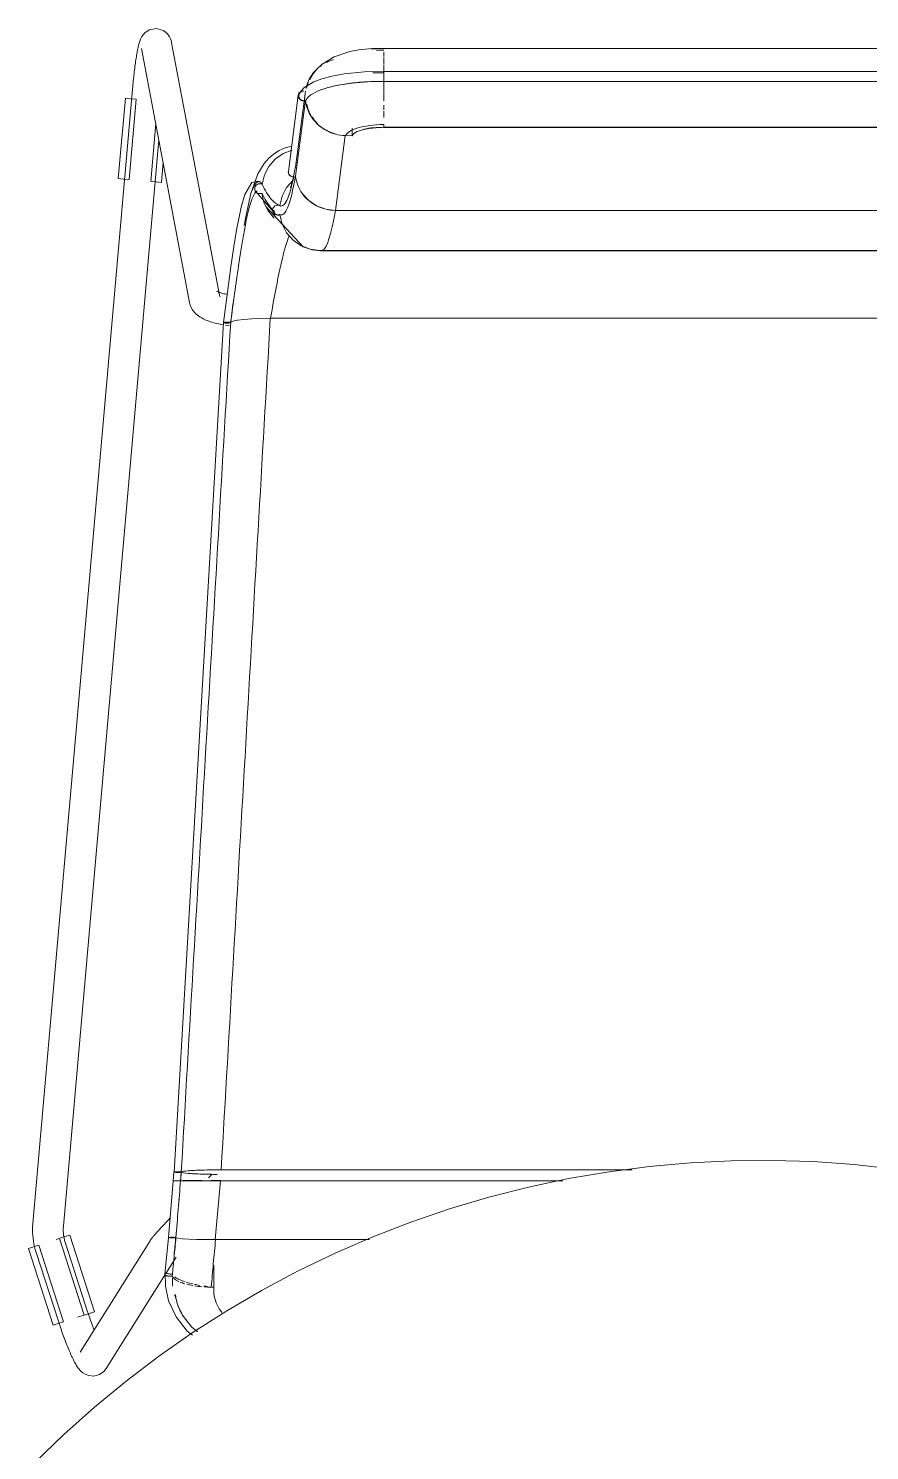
# Model space of a CAD drawing. Header units: millimetres. Extents: x 155927 to 295199, y -4084 to 97293.
# Drawn here: x 222010 to 222339, y 12593 to 13148 of the extents above; entities that cross this region are included whole.
import ezdxf

# ---------------------------------------------------------------- set-up
doc = ezdxf.new("R2010")
doc.units = ezdxf.units.MM
doc.header["$MEASUREMENT"] = 0
doc.layers.add('I-FURN', color=8, linetype='CONTINUOUS', lineweight=9)

msp = doc.modelspace()

# ---------------------------------------------------------------- linework, layer by layer
at = {"layer": 'I-FURN'}
for p, q in [((222057.78, 13147.84), (222056.13, 13146.8)), ((222060.54, 13148.32), (222057.78, 13147.84)), ((222063.29, 13147.49), (222060.54, 13148.32)), ((222063.29, 13147.49), (222064.87, 13146.17)), ((222053.62, 13142.13), (222053.51, 13141.71)), ((222053.73, 13142.53), (222053.62, 13142.13)), ((222053.84, 13142.93), (222053.73, 13142.53)), ((222053.97, 13143.32), (222053.84, 13142.93)), ((222054.11, 13143.73), (222053.97, 13143.32)), ((222054.28, 13144.15), (222054.11, 13143.73)), ((222054.49, 13144.63), (222054.28, 13144.15)), ((222054.8, 13145.19), (222054.49, 13144.63)), ((222055.27, 13145.89), (222054.8, 13145.19)), ((222056.13, 13146.8), (222055.27, 13145.89)), ((222064.87, 13146.17), (222065.62, 13145.09)), ((222065.62, 13145.09), (222065.99, 13144.29)), ((222065.99, 13144.29), (222066.21, 13143.66)), ((222066.21, 13143.66), (222066.34, 13143.15)), ((222066.34, 13143.15), (222066.43, 13142.73)), ((222085.25, 13043.44), (222066.43, 13142.73)), ((222052.56, 13136.66), (222052.47, 13136.06)), ((222052.65, 13137.24), (222052.56, 13136.66)), ((222052.75, 13137.81), (222052.65, 13137.24)), ((222052.84, 13138.36), (222052.75, 13137.81)), ((222052.93, 13138.9), (222052.84, 13138.36)), ((222053.03, 13139.41), (222052.93, 13138.9)), ((222053.12, 13139.91), (222053.03, 13139.41)), ((222053.22, 13140.39), (222053.12, 13139.91)), ((222053.32, 13140.84), (222053.22, 13140.39)), ((222053.41, 13141.29), (222053.32, 13140.84)), ((222053.51, 13141.71), (222053.41, 13141.29)), ((222054.64, 13140.5), (222073.46, 13041.21)), ((222125.25, 13134.4), (222129.96, 13137.27)), ((222129.96, 13137.27), (222136.11, 13139.29)), ((222136.11, 13139.29), (222139.61, 13139.95)), ((222139.61, 13139.95), (222144.82, 13140.46)), ((222144.82, 13140.46), (222149.34, 13140.55)), ((222149.34, 13140.55), (222149.34, 13140.38)), ((222444.19, 13140.55), (222149.34, 13140.55)), ((222149.34, 13140.25), (222149.34, 13140.53)), ((222149.34, 13137.3), (222149.34, 13139.05)), ((222149.34, 13134.45), (222149.34, 13137.03)), ((222051.86, 13131.43), (222051.78, 13130.72)), ((222051.94, 13132.13), (222051.86, 13131.43)), ((222052.03, 13132.81), (222051.94, 13132.13)), ((222052.11, 13133.49), (222052.03, 13132.81)), ((222052.2, 13134.15), (222052.11, 13133.49)), ((222052.29, 13134.8), (222052.2, 13134.15)), ((222052.38, 13135.44), (222052.29, 13134.8)), ((222052.47, 13136.06), (222052.38, 13135.44)), ((222121.6, 13130.5), (222123.27, 13132.57)), ((222123.27, 13132.57), (222125.25, 13134.4)), ((222133.89, 13130.56), (222141.78, 13131.36)), ((222141.78, 13131.36), (222149.34, 13131.51)), ((222149.34, 13134.29), (222149.34, 13131.27)), ((222149.34, 13131.26), (222149.34, 13134.28)), ((222444.19, 13131.51), (222149.34, 13131.51)), ((222149.34, 13127.55), (222149.34, 13131.51)), ((222149.34, 13131.51), (222149.34, 13131.44)), ((222149.34, 13131.44), (222149.34, 13131.24)), ((222149.34, 13131.24), (222149.34, 13130.94)), ((222149.34, 13130.94), (222149.34, 13130.55)), ((222051.24, 13125.56), (222051.18, 13124.81)), ((222051.31, 13126.31), (222051.24, 13125.56)), ((222051.39, 13127.06), (222051.31, 13126.31)), ((222051.46, 13127.8), (222051.39, 13127.06)), ((222051.54, 13128.54), (222051.46, 13127.8)), ((222051.61, 13129.27), (222051.54, 13128.54)), ((222051.69, 13130), (222051.61, 13129.27)), ((222051.78, 13130.72), (222051.69, 13130)), ((222118.13, 13125.12), (222121.96, 13127.42)), ((222120.27, 13128.23), (222121.6, 13130.5)), ((222121.96, 13127.42), (222125.13, 13128.61)), ((222125.13, 13128.61), (222129.17, 13129.69)), ((222128, 13125.35), (222125.18, 13124.47)), ((222131.5, 13126.15), (222128, 13125.35)), ((222129.17, 13129.69), (222133.89, 13130.56)), ((222136.94, 13126.98), (222131.5, 13126.15)), ((222142.93, 13127.46), (222136.94, 13126.98)), ((222149.34, 13127.55), (222142.93, 13127.46)), ((222149.34, 13130.55), (222149.34, 13130.09)), ((222149.34, 13130.09), (222149.34, 13129.6)), ((222149.34, 13129.6), (222149.34, 13129.1)), ((222149.34, 13129.1), (222149.34, 13128.63)), ((222149.34, 13128.63), (222149.34, 13128.21)), ((222149.34, 13128.21), (222149.34, 13127.88)), ((222149.34, 13127.88), (222149.34, 13127.66)), ((222149.34, 13127.66), (222149.34, 13127.55)), ((222149.34, 13127.58), (222149.34, 13123.76)), ((222149.34, 13123.76), (222149.34, 13127.58)), ((222149.34, 13127.55), (222444.19, 13127.55)), ((222051.16, 13124.65), (222012.21, 12681.33)), ((222045.59, 13089.63), (222048.35, 13121.04)), ((222048.35, 13121.04), (222050.39, 13120.86)), ((222049.82, 13089.26), (222052.58, 13120.67)), ((222050.39, 13120.86), (222052.46, 13120.68)), ((222051.18, 13124.81), (222051.16, 13124.65)), ((222112.03, 13092.46), (222115.89, 13122.24)), ((222114.86, 13090.55), (222118.7, 13120.26)), ((222114.88, 13094.1), (222118.73, 13123.8)), ((222116.24, 13122.74), (222118.13, 13125.12)), ((222117.95, 13117.83), (222118.57, 13122.61)), ((222125.18, 13124.47), (222124.67, 13124.28)), ((222149.34, 13120.01), (222149.34, 13123.57)), ((222149.34, 13116.54), (222149.34, 13118.38)), ((222149.34, 13116.06), (222149.34, 13113.87)), ((222060.25, 13111.12), (222058.27, 13088.52)), ((222136.98, 13109.39), (222136.98, 13106.39)), ((222138.97, 13108.04), (222140.96, 13108.71)), ((222140.96, 13108.71), (222143.45, 13109.22)), ((222143.45, 13109.22), (222146.3, 13109.54)), ((222146.3, 13109.54), (222149.34, 13109.65)), ((222149.34, 13113.56), (222149.34, 13113.91)), ((222444.19, 13109.7), (222149.34, 13109.7)), ((222149.34, 13109.65), (222444.19, 13109.65)), ((222024.17, 12680.28), (222061.46, 13104.78)), ((222130.41, 13077.18), (222134.27, 13106.46)), ((222134.27, 13106.46), (222136.98, 13106.39)), ((222136.98, 13106.39), (222137.62, 13107.25)), ((222137.62, 13107.25), (222138.97, 13108.04)), ((222104.29, 13097.57), (222102.56, 13095.6)), ((222106.27, 13099.25), (222104.29, 13097.57)), ((222108.47, 13100.63), (222106.27, 13099.25)), ((222109.97, 13099.4), (222106.89, 13097.22)), ((222110.84, 13101.65), (222108.47, 13100.63)), ((222113.48, 13100.8), (222109.97, 13099.4)), ((222113.34, 13102.31), (222110.84, 13101.65)), ((222062.5, 13088.15), (222063.19, 13096.04)), ((222102.56, 13095.6), (222100.05, 13091.49)), ((222104.41, 13094.4), (222102.66, 13091.08)), ((222106.89, 13097.22), (222104.41, 13094.4)), ((222112.08, 13092.7), (222112.02, 13092.23)), ((222112.02, 13092.23), (222112.08, 13091.76)), ((222112.27, 13093.14), (222112.08, 13092.7)), ((222113.63, 13088.59), (222115, 13094.88)), ((222047.63, 13089.45), (222045.59, 13089.63)), ((222049.7, 13089.27), (222047.63, 13089.45)), ((222060.45, 13088.33), (222058.39, 13088.51)), ((222062.5, 13088.15), (222060.45, 13088.33)), ((222094.98, 13083.5), (222097.75, 13088.13)), ((222100.05, 13091.49), (222097.38, 13083.86)), ((222097.75, 13088.13), (222099.94, 13088.66)), ((222098.96, 13086.23), (222099.16, 13086.68)), ((222099.15, 13086.68), (222098.96, 13086.23)), ((222099.45, 13087.08), (222099.15, 13086.68)), ((222099.16, 13086.68), (222099.46, 13087.08)), ((222099.84, 13087.39), (222099.45, 13087.08)), ((222099.46, 13087.08), (222099.84, 13087.38)), ((222099.84, 13087.38), (222100.3, 13087.58)), ((222100.3, 13087.58), (222099.84, 13087.39)), ((222099.94, 13088.66), (222100.85, 13088.37)), ((222100.79, 13087.66), (222100.3, 13087.58)), ((222100.3, 13087.58), (222100.79, 13087.65)), ((222101.29, 13087.61), (222100.79, 13087.66)), ((222100.79, 13087.65), (222101.29, 13087.61)), ((222101.29, 13087.61), (222101.76, 13087.45)), ((222101.76, 13087.45), (222101.29, 13087.61)), ((222102.66, 13091.08), (222101.76, 13087.45)), ((222113.87, 13089.06), (222111.37, 13086.19)), ((222112.08, 13091.76), (222112.27, 13091.32)), ((222112.27, 13091.32), (222112.57, 13090.93)), ((222112.57, 13090.93), (222112.95, 13090.63)), ((222112.87, 13086.16), (222113.63, 13088.59)), ((222112.95, 13090.63), (222113.4, 13090.44)), ((222113.4, 13090.44), (222113.89, 13090.36)), ((222113.89, 13090.36), (222114.39, 13090.4)), ((222093.58, 13078.5), (222094.98, 13083.5)), ((222097.38, 13083.86), (222095.49, 13075.34)), ((222098.96, 13086.23), (222098.88, 13085.74)), ((222098.88, 13085.74), (222098.94, 13085.26)), ((222098.89, 13085.74), (222098.96, 13086.23)), ((222098.95, 13085.26), (222098.89, 13085.74)), ((222098.94, 13085.26), (222099.13, 13084.8)), ((222099.13, 13084.8), (222098.95, 13085.26)), ((222099.08, 13084.89), (222107.21, 13075.47)), ((222099.24, 13084.62), (222099.11, 13084.83)), ((222099.42, 13084.4), (222099.13, 13084.8)), ((222099.13, 13084.8), (222099.42, 13084.39)), ((222099.8, 13084.08), (222099.42, 13084.4)), ((222099.42, 13084.39), (222099.79, 13084.08)), ((222099.79, 13084.08), (222100.24, 13083.87)), ((222100.25, 13083.87), (222099.8, 13084.08)), ((222100.24, 13083.87), (222100.74, 13083.78)), ((222100.74, 13083.78), (222100.25, 13083.87)), ((222101.24, 13083.81), (222100.74, 13083.78)), ((222100.74, 13083.78), (222101.24, 13083.81)), ((222101.71, 13083.96), (222101.24, 13083.81)), ((222101.24, 13083.81), (222101.71, 13083.96)), ((222102.5, 13080.35), (222101.71, 13083.96)), ((222101.71, 13083.96), (222102.49, 13080.35)), ((222109.61, 13082.79), (222108.72, 13079.08)), ((222111.37, 13086.19), (222109.61, 13082.79)), ((222117.49, 13083.79), (222119.98, 13081.05)), ((222119.98, 13081.05), (222123.09, 13078.97)), ((222091.78, 13069.48), (222093.58, 13078.5)), ((222095.49, 13075.34), (222094.75, 13071.27)), ((222102.49, 13080.35), (222104.13, 13077.02)), ((222104.14, 13077.02), (222102.5, 13080.35)), ((222103.2, 13078.7), (222117.8, 13063)), ((222104.13, 13077.02), (222106.54, 13074.19)), ((222106.54, 13074.19), (222104.14, 13077.02)), ((222105.94, 13077.82), (222105.88, 13077.32)), ((222105.88, 13077.32), (222105.95, 13077.81)), ((222105.95, 13076.83), (222105.88, 13077.32)), ((222105.88, 13077.32), (222105.94, 13076.83)), ((222106.13, 13078.28), (222105.94, 13077.82)), ((222105.94, 13076.83), (222106.13, 13076.37)), ((222105.95, 13077.81), (222106.14, 13078.28)), ((222106.14, 13076.37), (222105.95, 13076.83)), ((222106.43, 13078.68), (222106.13, 13078.28)), ((222106.13, 13076.37), (222106.43, 13075.97)), ((222106.14, 13078.28), (222106.43, 13078.68)), ((222106.43, 13075.97), (222106.14, 13076.37)), ((222106.43, 13078.68), (222106.81, 13078.99)), ((222106.81, 13078.99), (222106.43, 13078.68)), ((222106.81, 13075.66), (222106.43, 13075.97)), ((222106.43, 13075.97), (222106.81, 13075.66)), ((222107.26, 13079.2), (222106.81, 13078.99)), ((222106.81, 13078.99), (222107.26, 13079.19)), ((222107.26, 13075.46), (222106.81, 13075.66)), ((222106.81, 13075.66), (222107.26, 13075.45)), ((222106.91, 13075.6), (222109.79, 13075.55)), ((222107.26, 13079.19), (222107.75, 13079.28)), ((222107.75, 13079.28), (222107.26, 13079.2)), ((222107.75, 13075.37), (222107.26, 13075.46)), ((222107.26, 13075.45), (222107.75, 13075.37)), ((222107.75, 13079.28), (222108.25, 13079.24)), ((222108.25, 13079.24), (222107.75, 13079.28)), ((222108.25, 13075.41), (222107.75, 13075.37)), ((222107.75, 13075.37), (222108.25, 13075.41)), ((222108.04, 13079.36), (222108.47, 13079.18)), ((222108.25, 13079.24), (222108.72, 13079.08)), ((222108.72, 13079.08), (222108.25, 13079.24)), ((222108.72, 13075.57), (222108.25, 13075.41)), ((222108.25, 13075.41), (222108.72, 13075.57)), ((222108.72, 13075.57), (222109.61, 13071.86)), ((222123.09, 13078.97), (222126.64, 13077.66)), ((222126.64, 13077.66), (222130.41, 13077.18)), ((222463.12, 13077.18), (222130.41, 13077.18)), ((222130.41, 13077.18), (222463.12, 13077.18)), ((222109.61, 13071.86), (222111.37, 13068.46)), ((222111.37, 13068.47), (222109.62, 13071.86)), ((222090.74, 13063.16), (222091.78, 13069.48)), ((222113.88, 13065.6), (222111.37, 13068.47)), ((222111.37, 13068.46), (222113.87, 13065.59)), ((222113.87, 13065.59), (222117.01, 13063.42)), ((222117.01, 13063.42), (222113.88, 13065.6)), ((222089.56, 13055.15), (222090.74, 13063.16)), ((222116.7, 13063.6), (222121.16, 13061.87)), ((222120.58, 13062.06), (222117.01, 13063.42)), ((222117.01, 13063.42), (222120.58, 13062.05)), ((222117.8, 13063), (222119.72, 13062.29)), ((222124.37, 13061.58), (222120.58, 13062.06)), ((222120.58, 13062.05), (222124.37, 13061.58)), ((222121.16, 13061.87), (222124.91, 13061.43)), ((222469.16, 13061.58), (222124.37, 13061.58)), ((222124.37, 13061.58), (222469.16, 13061.58)), ((222124.91, 13061.43), (222429.71, 13061.43)), ((222088.2, 13045.22), (222089.56, 13055.15)), ((222084.03, 13045.67), (222084.05, 13045.66)), ((222084.05, 13045.66), (222084.12, 13045.61)), ((222084.12, 13045.61), (222084.21, 13045.57)), ((222084.21, 13045.57), (222084.36, 13045.49)), ((222084.36, 13045.49), (222084.56, 13045.4)), ((222084.56, 13045.4), (222084.79, 13045.31)), ((222084.79, 13045.31), (222085.06, 13045.21)), ((222085.06, 13045.21), (222085.36, 13045.1)), ((222085.36, 13045.1), (222085.7, 13044.99)), ((222085.7, 13044.99), (222086.06, 13044.89)), ((222086.06, 13044.89), (222086.46, 13044.78)), ((222086.46, 13044.78), (222086.88, 13044.67)), ((222086.65, 13033.36), (222088.2, 13045.22)), ((222086.88, 13044.67), (222087.33, 13044.57)), ((222087.33, 13044.57), (222087.79, 13044.47)), ((222087.79, 13044.47), (222088.29, 13044.37)), ((222073.46, 13041.21), (222073.71, 13040.22)), ((222073.71, 13040.22), (222074.08, 13039.33)), ((222074.08, 13039.33), (222074.51, 13038.54)), ((222074.51, 13038.54), (222075, 13037.85)), ((222075, 13037.85), (222075.51, 13037.25)), ((222075.51, 13037.25), (222076.03, 13036.73)), ((222076.03, 13036.73), (222076.56, 13036.28)), ((222076.56, 13036.28), (222077.09, 13035.88)), ((222086.65, 13033.36), (222067.36, 12701.45)), ((222077.09, 13035.88), (222077.63, 13035.52)), ((222077.63, 13035.52), (222078.17, 13035.19)), ((222078.17, 13035.19), (222078.7, 13034.9)), ((222078.7, 13034.9), (222079.25, 13034.63)), ((222079.25, 13034.63), (222079.82, 13034.38)), ((222079.82, 13034.38), (222080.39, 13034.15)), ((222080.39, 13034.15), (222080.97, 13033.93)), ((222080.97, 13033.93), (222081.56, 13033.72)), ((222081.56, 13033.72), (222082.16, 13033.53)), ((222082.16, 13033.53), (222082.78, 13033.34)), ((222082.78, 13033.34), (222083.41, 13033.17)), ((222083.41, 13033.17), (222084.05, 13033.01)), ((222084.05, 13033.01), (222084.71, 13032.86)), ((222084.71, 13032.86), (222085.38, 13032.71)), ((222085.38, 13032.71), (222086.06, 13032.58)), ((222086.06, 13032.58), (222086.75, 13032.45)), ((222086.72, 13033.41), (222086.65, 13033.36)), ((222086.65, 13033.36), (222086.72, 13033.41)), ((222086.65, 13033.36), (222086.71, 13033.31)), ((222086.71, 13033.31), (222086.65, 13033.36)), ((222086.71, 13033.31), (222086.9, 13033.26)), ((222086.89, 13033.26), (222086.71, 13033.31)), ((222086.91, 13033.46), (222086.72, 13033.41)), ((222086.72, 13033.41), (222086.91, 13033.46)), ((222087.18, 13033.21), (222086.89, 13033.26)), ((222086.9, 13033.26), (222087.19, 13033.21)), ((222087.21, 13033.51), (222086.91, 13033.46)), ((222086.91, 13033.46), (222087.21, 13033.51)), ((222087.56, 13033.18), (222087.18, 13033.21)), ((222087.19, 13033.21), (222087.57, 13033.18)), ((222087.6, 13033.54), (222087.21, 13033.51)), ((222087.21, 13033.51), (222087.6, 13033.54)), ((222087.46, 13032.34), (222088.17, 13032.23)), ((222088.01, 13033.16), (222087.56, 13033.18)), ((222087.57, 13033.18), (222088.02, 13033.16)), ((222088.05, 13033.56), (222087.6, 13033.54)), ((222087.6, 13033.54), (222088.05, 13033.56)), ((222088.5, 13033.15), (222088.01, 13033.16)), ((222088.02, 13033.16), (222088.51, 13033.15)), ((222088.55, 13033.57), (222088.05, 13033.56)), ((222088.05, 13033.56), (222088.54, 13033.57)), ((222088.17, 13032.23), (222088.9, 13032.13)), ((222089, 13033.15), (222088.5, 13033.15)), ((222088.51, 13033.15), (222089.01, 13033.15)), ((222088.54, 13033.57), (222089.04, 13033.57)), ((222089.04, 13033.57), (222088.55, 13033.57)), ((222089.51, 13033.55), (222089.04, 13033.57)), ((222089.04, 13033.57), (222089.51, 13033.55)), ((222089.51, 13033.55), (222090.42, 13033.95)), ((222090.42, 13033.95), (222089.51, 13033.55)), ((222092.16, 13034.32), (222090.42, 13033.95)), ((222090.42, 13033.95), (222092.15, 13034.31)), ((222092.16, 13034.32), (222094.62, 13034.63)), ((222094.66, 13034.63), (222092.16, 13034.32)), ((222094.65, 13034.63), (222097.71, 13034.86)), ((222097.76, 13034.87), (222094.66, 13034.63)), ((222097.76, 13034.87), (222101.23, 13035.02)), ((222101.3, 13035.02), (222097.76, 13034.87)), ((222101.29, 13035.02), (222104.99, 13035.08)), ((222105.06, 13035.08), (222101.3, 13035.02)), ((222488.46, 13035.08), (222105.06, 13035.08)), ((222105.06, 13035.08), (222488.46, 13035.08)), ((222253.17, 12703.66), (222237.3, 12701.6)), ((222269.1, 12705.08), (222253.17, 12703.66)), ((222285.08, 12705.87), (222269.1, 12705.08)), ((222301.08, 12706.02), (222285.08, 12705.87)), ((222317.07, 12705.53), (222301.08, 12706.02)), ((222333.03, 12704.39), (222317.07, 12705.53)), ((222348.93, 12702.62), (222333.03, 12704.39)), ((222067.08, 12698.09), (222065.26, 12675.89)), ((222067.15, 12698.09), (222067.08, 12698.09)), ((222067.08, 12698.09), (222067.15, 12698.09)), ((222067.09, 12698.09), (222067.35, 12701.45)), ((222067.15, 12698.09), (222067.09, 12698.09)), ((222067.09, 12698.09), (222067.15, 12698.09)), ((222067.63, 12698.09), (222067.34, 12698.09)), ((222067.34, 12698.09), (222067.63, 12698.09)), ((222067.42, 12701.48), (222067.36, 12701.45)), ((222067.36, 12701.45), (222067.43, 12701.42)), ((222067.61, 12701.51), (222067.42, 12701.48)), ((222067.43, 12701.42), (222067.62, 12701.4)), ((222067.9, 12701.53), (222067.61, 12701.51)), ((222067.62, 12701.4), (222067.91, 12701.37)), ((222068.02, 12698.1), (222067.63, 12698.1)), ((222068.02, 12698.09), (222067.63, 12698.09)), ((222067.63, 12698.09), (222068.01, 12698.09)), ((222067.64, 12698.1), (222068.02, 12698.1)), ((222068.29, 12701.55), (222067.9, 12701.53)), ((222067.91, 12701.37), (222068.29, 12701.36)), ((222068.01, 12698.09), (222068.46, 12698.09)), ((222068.02, 12698.1), (222068.47, 12698.1)), ((222068.47, 12698.1), (222068.02, 12698.1)), ((222068.47, 12698.09), (222068.02, 12698.09)), ((222068.74, 12701.56), (222068.29, 12701.55)), ((222068.29, 12701.36), (222068.75, 12701.35)), ((222068.46, 12698.09), (222068.95, 12698.08)), ((222068.47, 12698.1), (222068.96, 12698.1)), ((222068.96, 12698.1), (222068.47, 12698.1)), ((222068.96, 12698.08), (222068.47, 12698.09)), ((222069.23, 12701.56), (222068.74, 12701.56)), ((222068.75, 12701.35), (222069.24, 12701.34)), ((222068.95, 12698.08), (222069.45, 12698.08)), ((222068.96, 12698.1), (222069.46, 12698.1)), ((222069.46, 12698.1), (222068.96, 12698.1)), ((222069.45, 12698.08), (222068.96, 12698.08)), ((222069.72, 12701.56), (222069.23, 12701.56)), ((222069.24, 12701.34), (222069.73, 12701.34)), ((222069.92, 12698.09), (222069.45, 12698.08)), ((222069.45, 12698.08), (222069.92, 12698.09)), ((222069.46, 12698.1), (222069.93, 12698.1)), ((222069.93, 12698.1), (222069.46, 12698.1)), ((222070.19, 12701.55), (222069.72, 12701.56)), ((222069.73, 12701.34), (222070.2, 12701.35)), ((222070.81, 12698.07), (222069.92, 12698.09)), ((222069.92, 12698.09), (222070.81, 12698.07)), ((222071.08, 12701.76), (222070.19, 12701.55)), ((222070.2, 12701.35), (222071.1, 12701.14)), ((222072.55, 12698.06), (222070.81, 12698.07)), ((222070.81, 12698.07), (222072.56, 12698.06)), ((222072.57, 12698.13), (222070.82, 12698.11)), ((222070.83, 12698.11), (222072.58, 12698.13)), ((222072.83, 12701.95), (222071.08, 12701.76)), ((222071.1, 12701.14), (222072.85, 12700.95)), ((222075.06, 12698.05), (222072.56, 12698.06)), ((222072.56, 12698.06), (222075.06, 12698.05)), ((222075.07, 12698.14), (222072.57, 12698.13)), ((222072.58, 12698.13), (222075.08, 12698.14)), ((222075.33, 12702.12), (222072.83, 12701.95)), ((222072.85, 12700.95), (222075.35, 12700.79)), ((222078.19, 12698.04), (222075.06, 12698.05)), ((222075.06, 12698.05), (222078.19, 12698.04)), ((222078.2, 12698.15), (222075.07, 12698.14)), ((222075.08, 12698.14), (222078.2, 12698.15)), ((222078.46, 12702.24), (222075.33, 12702.12)), ((222075.35, 12700.79), (222078.47, 12700.66)), ((222078.19, 12698.04), (222081.76, 12698.03)), ((222081.76, 12698.03), (222078.2, 12698.04)), ((222082.03, 12702.32), (222078.46, 12702.24)), ((222078.47, 12700.66), (222082.02, 12700.59)), ((222082.32, 12700.7), (222080.85, 12699.18)), ((222081.76, 12698.15), (222085.54, 12698.16)), ((222085.54, 12698.16), (222081.76, 12698.15)), ((222085.55, 12698.03), (222081.76, 12698.03)), ((222081.76, 12698.03), (222085.55, 12698.03)), ((222082.02, 12700.59), (222084.27, 12700.56)), ((222085.81, 12702.35), (222082.03, 12702.32)), ((222219.29, 12698.03), (222085.55, 12698.03)), ((222085.55, 12698.03), (222219.29, 12698.03)), ((222246.39, 12702.35), (222085.81, 12702.35)), ((222085.81, 12702.35), (222246.39, 12702.35)), ((222221.53, 12698.9), (222205.88, 12695.58)), ((222237.3, 12701.6), (222221.53, 12698.9)), ((222205.88, 12695.58), (222190.38, 12691.63)), ((222175.04, 12687.07), (222159.9, 12681.9)), ((222190.38, 12691.63), (222175.04, 12687.07)), ((222012.21, 12681.33), (222012.13, 12680.19)), ((222062.84, 12680.3), (222063.22, 12680.71)), ((222063.22, 12680.71), (222063.61, 12681.14)), ((222063.61, 12681.14), (222064.02, 12681.57)), ((222064.02, 12681.57), (222064.43, 12682.02)), ((222064.43, 12682.02), (222064.85, 12682.47)), ((222064.85, 12682.47), (222065.29, 12682.93)), ((222065.29, 12682.93), (222065.73, 12683.4)), ((222159.9, 12681.9), (222144.98, 12676.13)), ((222012.13, 12680.19), (222012.1, 12679.05)), ((222012.1, 12679.05), (222012.12, 12677.9)), ((222012.12, 12677.9), (222012.18, 12676.76)), ((222012.18, 12676.76), (222012.28, 12675.63)), ((222012.28, 12675.63), (222012.43, 12674.49)), ((222021.35, 12675.15), (222022.51, 12675.52)), ((222022.61, 12675.56), (222032.3, 12645.55)), ((222022.73, 12675.59), (222024.7, 12676.23)), ((222024.1, 12678.93), (222024.12, 12679.59)), ((222024.11, 12678.26), (222024.1, 12678.93)), ((222024.15, 12677.6), (222024.11, 12678.26)), ((222024.12, 12679.59), (222024.16, 12680.25)), ((222024.21, 12676.94), (222024.15, 12677.6)), ((222024.16, 12680.25), (222024.17, 12680.28)), ((222024.3, 12676.29), (222024.21, 12676.94)), ((222024.41, 12675.63), (222024.3, 12676.29)), ((222024.55, 12674.99), (222024.41, 12675.63)), ((222024.7, 12676.23), (222026.65, 12676.86)), ((222036.34, 12646.85), (222026.65, 12676.86)), ((222058.22, 12674.95), (222058.41, 12675.21)), ((222058.41, 12675.21), (222058.58, 12675.44)), ((222058.58, 12675.44), (222058.75, 12675.66)), ((222058.75, 12675.66), (222058.93, 12675.88)), ((222058.93, 12675.88), (222059.12, 12676.11)), ((222059.12, 12676.11), (222059.32, 12676.35)), ((222059.32, 12676.35), (222059.54, 12676.6)), ((222059.54, 12676.6), (222059.77, 12676.87)), ((222059.77, 12676.87), (222060.01, 12677.15)), ((222060.01, 12677.15), (222060.27, 12677.44)), ((222060.27, 12677.44), (222060.54, 12677.75)), ((222060.54, 12677.75), (222060.83, 12678.08)), ((222060.83, 12678.08), (222061.13, 12678.41)), ((222061.13, 12678.41), (222061.45, 12678.76)), ((222061.45, 12678.76), (222061.77, 12679.13)), ((222061.77, 12679.13), (222062.12, 12679.51)), ((222062.12, 12679.51), (222062.47, 12679.9)), ((222062.47, 12679.9), (222062.84, 12680.3)), ((222065.25, 12675.89), (222063.83, 12661.4)), ((222065.25, 12675.89), (222065.32, 12675.87)), ((222065.32, 12675.92), (222065.25, 12675.89)), ((222065.26, 12675.89), (222065.32, 12675.92)), ((222065.33, 12675.87), (222065.26, 12675.89)), ((222065.51, 12675.94), (222065.32, 12675.92)), ((222065.32, 12675.92), (222065.51, 12675.94)), ((222065.32, 12675.87), (222065.51, 12675.84)), ((222065.8, 12675.96), (222065.51, 12675.94)), ((222065.51, 12675.94), (222065.8, 12675.96)), ((222065.51, 12675.84), (222065.81, 12675.82)), ((222065.81, 12675.82), (222065.52, 12675.84)), ((222066.18, 12675.98), (222065.8, 12675.96)), ((222065.8, 12675.96), (222066.18, 12675.98)), ((222065.81, 12675.82), (222066.19, 12675.8)), ((222066.2, 12675.8), (222065.81, 12675.82)), ((222066.63, 12675.99), (222066.18, 12675.98)), ((222066.18, 12675.98), (222066.64, 12675.99)), ((222066.19, 12675.8), (222066.65, 12675.79)), ((222066.65, 12675.79), (222066.2, 12675.8)), ((222067.12, 12675.99), (222066.63, 12675.99)), ((222066.64, 12675.99), (222067.13, 12675.99)), ((222066.65, 12675.79), (222067.14, 12675.79)), ((222067.14, 12675.79), (222066.65, 12675.79)), ((222067.14, 12675.79), (222067.63, 12675.79)), ((222067.64, 12675.79), (222067.14, 12675.79)), ((222068.09, 12675.98), (222067.62, 12675.99)), ((222067.62, 12675.99), (222068.1, 12675.98)), ((222067.63, 12675.79), (222068.11, 12675.8)), ((222068.11, 12675.8), (222067.64, 12675.79)), ((222068.99, 12675.61), (222068.11, 12675.8)), ((222068.11, 12675.8), (222069, 12675.61)), ((222070.71, 12675.43), (222069, 12675.61)), ((222069, 12675.61), (222070.73, 12675.43)), ((222073.17, 12675.28), (222070.73, 12675.43)), ((222070.73, 12675.43), (222073.21, 12675.28)), ((222076.24, 12675.16), (222073.21, 12675.28)), ((222073.21, 12675.28), (222076.31, 12675.16)), ((222079.75, 12675.09), (222076.31, 12675.16)), ((222076.31, 12675.16), (222079.75, 12675.09)), ((222079.84, 12675.09), (222083.6, 12675.06)), ((222083.48, 12675.06), (222079.84, 12675.09)), ((222144.98, 12676.13), (222130.3, 12669.76)), ((222010.5, 12671.64), (222012.45, 12672.27)), ((222020.19, 12641.64), (222010.5, 12671.64)), ((222012.43, 12674.49), (222012.63, 12673.37)), ((222012.45, 12672.27), (222014.42, 12672.91)), ((222012.63, 12673.37), (222012.87, 12672.25)), ((222012.87, 12672.25), (222013.16, 12671.15)), ((222013.16, 12671.15), (222013.48, 12670.05)), ((222013.48, 12670.05), (222013.5, 12670.01)), ((222013.5, 12670.01), (222022.21, 12643.19)), ((222024.23, 12642.94), (222014.54, 12672.95)), ((222024.72, 12674.35), (222024.55, 12674.99)), ((222024.91, 12673.71), (222024.72, 12674.35)), ((222033.62, 12646.9), (222024.91, 12673.71)), ((222058.01, 12674.62), (222030.7, 12631.04)), ((222058.01, 12674.62), (222058.22, 12674.95)), ((222083.6, 12675.06), (222143.72, 12675.06)), ((222143.72, 12675.06), (222083.6, 12675.06)), ((222130.3, 12669.76), (222115.89, 12662.81)), ((222064.14, 12661.81), (222068.18, 12668.25)), ((222082.9, 12665.02), (222082.9, 12655.27)), ((222040.87, 12624.67), (222063.9, 12661.43)), ((222064.04, 12656.83), (222063.96, 12662.29)), ((222115.89, 12662.81), (222101.77, 12655.29)), ((222065.26, 12651.18), (222064.04, 12656.83)), ((222082.95, 12656.51), (222081.91, 12656.51)), ((222101.77, 12655.29), (222087.96, 12647.22)), ((222068.16, 12644.87), (222065.26, 12651.18)), ((222070.73, 12645.58), (222068.82, 12649.27)), ((222022.14, 12642.27), (222020.19, 12641.64)), ((222024.11, 12642.9), (222022.14, 12642.27)), ((222022.36, 12642.74), (222022.21, 12643.19)), ((222022.6, 12642), (222022.36, 12642.74)), ((222022.85, 12641.26), (222022.6, 12642)), ((222029.72, 12644.72), (222032.2, 12645.52)), ((222034.39, 12646.22), (222032.42, 12645.59)), ((222033.73, 12646.57), (222033.62, 12646.9)), ((222033.96, 12645.88), (222033.73, 12646.57)), ((222034.19, 12645.19), (222033.96, 12645.88)), ((222034.42, 12644.51), (222034.19, 12645.19)), ((222036.34, 12646.85), (222034.39, 12646.22)), ((222034.66, 12643.83), (222034.42, 12644.51)), ((222034.89, 12643.15), (222034.66, 12643.83)), ((222035.13, 12642.49), (222034.89, 12643.15)), ((222035.36, 12641.83), (222035.13, 12642.49)), ((222035.6, 12641.18), (222035.36, 12641.83)), ((222072.5, 12639.34), (222068.16, 12644.87)), ((222074.23, 12641.01), (222070.73, 12645.58)), ((222087.96, 12647.22), (222074.48, 12638.59)), ((222023.1, 12640.53), (222022.85, 12641.26)), ((222023.35, 12639.8), (222023.1, 12640.53)), ((222023.6, 12639.08), (222023.35, 12639.8)), ((222023.86, 12638.36), (222023.6, 12639.08)), ((222024.11, 12637.65), (222023.86, 12638.36)), ((222024.37, 12636.96), (222024.11, 12637.65)), ((222024.62, 12636.27), (222024.37, 12636.96)), ((222024.88, 12635.59), (222024.62, 12636.27)), ((222035.83, 12640.55), (222035.6, 12641.18)), ((222036.07, 12639.93), (222035.83, 12640.55)), ((222074.48, 12638.59), (222061.36, 12629.44)), ((222074.55, 12637.7), (222072.5, 12639.34)), ((222076.58, 12639.04), (222074.23, 12641.01)), ((222025.13, 12634.92), (222024.88, 12635.59)), ((222025.38, 12634.27), (222025.13, 12634.92)), ((222025.63, 12633.63), (222025.38, 12634.27)), ((222025.89, 12633.01), (222025.63, 12633.63)), ((222026.13, 12632.39), (222025.89, 12633.01)), ((222026.38, 12631.8), (222026.13, 12632.39)), ((222026.63, 12631.22), (222026.38, 12631.8)), ((222026.87, 12630.66), (222026.63, 12631.22)), ((222027.11, 12630.11), (222026.87, 12630.66)), ((222027.35, 12629.59), (222027.11, 12630.11)), ((222027.58, 12629.08), (222027.35, 12629.59)), ((222027.82, 12628.59), (222027.58, 12629.08)), ((222028.05, 12628.11), (222027.82, 12628.59)), ((222028.28, 12627.66), (222028.05, 12628.11)), ((222028.5, 12627.22), (222028.28, 12627.66)), ((222028.73, 12626.79), (222028.5, 12627.22)), ((222028.96, 12626.38), (222028.73, 12626.79)), ((222029.2, 12625.98), (222028.96, 12626.38)), ((222029.44, 12625.59), (222029.2, 12625.98)), ((222029.7, 12625.2), (222029.44, 12625.59)), ((222029.98, 12624.81), (222029.7, 12625.2)), ((222061.36, 12629.44), (222048.62, 12619.77)), ((222030.29, 12624.41), (222029.98, 12624.81)), ((222030.66, 12623.98), (222030.29, 12624.41)), ((222031.12, 12623.52), (222030.66, 12623.98)), ((222031.75, 12623), (222031.12, 12623.52)), ((222032.66, 12622.43), (222031.75, 12623)), ((222034.04, 12621.91), (222032.66, 12622.43)), ((222036.02, 12621.74), (222034.04, 12621.91)), ((222038.24, 12622.32), (222036.02, 12621.74)), ((222048.62, 12619.77), (222036.27, 12609.59)), ((222039.98, 12623.55), (222038.24, 12622.32)), ((222039.98, 12623.55), (222040.87, 12624.67)), ((222036.27, 12609.59), (222024.34, 12598.93)), ((222024.34, 12598.93), (222012.85, 12587.81))]:
    msp.add_line(p, q, dxfattribs=at)
for centre, major_axis, ratio, start_param, end_param in [((222149.34, 13136.27), (-12.4, 0), 0.287441, 4.712389, 4.950404), ((222149.34, 13124.8), (0, -15.75), 0.000004, 5.8107, 5.99294), ((222113.98, 13092.23), (-1.96, 0), 0.955139, 5.775592, 8.064923), ((222130.54, 13092.25), (-15.78, 0), 0.955139, 0.112537, 0.354036), ((222130.54, 13092.25), (-15.78, 0), 0.955139, 0.354206, 0.595753), ((222130.54, 13092.25), (-15.78, 0), 0.955139, 0.595876, 1.562553)]:
    msp.add_ellipse(centre, major_axis=major_axis, ratio=ratio, start_param=start_param, end_param=end_param, dxfattribs=at)
for points in [[(222144.37, 13140.24), (222145.95, 13140.39), (222147.62, 13140.46), (222149.34, 13140.45)], [(222129.73, 13136.1), (222128.78, 13135.84), (222127.84, 13135.49), (222126.95, 13135.07)], [(222145.07, 13130.96), (222146.49, 13131), (222147.91, 13131), (222149.34, 13130.97)], [(222118.91, 13120.25), (222119.26, 13120.97), (222120.57, 13122.38), (222124.27, 13124.28), (222129.34, 13125.81), (222135.48, 13126.92), (222142.34, 13127.55), (222146.99, 13127.62), (222149.34, 13127.58)], [(222119.19, 13125.21), (222119.34, 13125.86), (222119.54, 13126.51), (222119.78, 13127.14)], [(222118.44, 13120.1), (222118.36, 13120.09), (222118.19, 13120.07), (222118.03, 13120.07), (222117.94, 13120.07)], [(222118.7, 13120.26), (222118.85, 13119.01), (222119.43, 13116.64), (222121.2, 13113.3), (222123.73, 13110.46), (222126.87, 13108.27), (222130.47, 13106.86), (222132.97, 13106.5), (222134.27, 13106.46)], [(222120.69, 13114.74), (222119.99, 13116), (222119.59, 13117.37), (222119.25, 13118.75)], [(222130.74, 13107.01), (222129.5, 13107.33), (222127.17, 13108.3), (222124.86, 13109.66), (222123.87, 13110.48)], [(222134.52, 13106.47), (222134.77, 13107.58), (222138.15, 13109.75), (222145.55, 13110.71), (222149.34, 13110.77)], [(222148.5, 13109.7), (222145.72, 13109.64), (222142.58, 13109.37), (222140.96, 13108.76)], [(222114.86, 13090.55), (222113.84, 13085.05), (222111.79, 13076.99), (222109.74, 13075.02), (222108.72, 13075.57)], [(222124.37, 13061.58), (222124.55, 13061.48), (222124.73, 13061.43), (222124.91, 13061.43)], [(222090.69, 13042.72), (222090.3, 13039.69), (222089.92, 13036.62), (222089.53, 13033.56)], [(222070.19, 12701.55), (222073.41, 12756.96), (222079.85, 12867.72), (222086.29, 12978.31), (222089.51, 13033.55)], [(222095.4, 12868.84), (222098.59, 12924.3), (222101.79, 12979.72), (222104.99, 13035.08)], [(222085.81, 12702.35), (222089.01, 12757.87), (222092.2, 12813.38), (222095.4, 12868.84)], [(222070.2, 12701.35), (222069.61, 12701.34), (222068.1, 12701.34), (222067.36, 12701.41), (222067.35, 12701.45)], [(222068.11, 12675.8), (222068.41, 12679.51), (222069.02, 12686.93), (222069.62, 12694.37), (222069.92, 12698.09)], [(222070.19, 12701.55), (222070.15, 12700.97), (222070.06, 12699.82), (222069.97, 12698.66), (222069.92, 12698.09)], [(222070.2, 12701.35), (222070.16, 12700.81), (222070.07, 12699.73), (222069.98, 12698.64), (222069.93, 12698.1)], [(222084.52, 12686.54), (222084.86, 12690.37), (222085.2, 12694.2), (222085.55, 12698.03)], [(222069.3, 12690.55), (222069.34, 12690.96), (222069.37, 12691.37), (222069.4, 12691.78)], [(222068.1, 12675.98), (222068.4, 12679.63), (222068.7, 12683.28), (222069, 12686.93)], [(222083.48, 12675.06), (222083.83, 12678.88), (222084.17, 12682.71), (222084.52, 12686.54)], [(222068.11, 12675.8), (222067.87, 12673.27), (222067.39, 12668.24), (222066.91, 12663.29), (222066.67, 12660.84)], [(222068.09, 12675.98), (222067.86, 12673.61), (222067.62, 12671.25), (222067.39, 12668.9)], [(222083.6, 12675.06), (222083.3, 12671.93), (222082.71, 12665.68), (222082.17, 12659.54), (222081.91, 12656.51)], [(222064.02, 12662.15), (222064.06, 12662.1), (222064.18, 12662.01), (222064.48, 12661.88), (222064.86, 12661.76), (222065.32, 12661.67), (222065.81, 12661.6), (222066.31, 12661.57), (222066.62, 12661.57), (222066.77, 12661.58)], [(222069.22, 12658.68), (222068.52, 12659), (222067.38, 12659.7), (222066.82, 12660.45), (222066.67, 12660.84)], [(222066.71, 12660.01), (222066.72, 12659.36), (222066.76, 12658.71), (222066.82, 12658.07)], [(222066.85, 12656.85), (222066.76, 12657.66), (222066.75, 12658.49), (222066.76, 12659.31)], [(222067.68, 12660.49), (222068.09, 12660.17), (222068.61, 12659.84), (222069.25, 12659.53)], [(222069.5, 12659.42), (222070.13, 12659.12), (222070.88, 12658.84), (222071.69, 12658.58)], [(222071.65, 12657.79), (222070.92, 12658), (222070.28, 12658.23), (222069.69, 12658.48)], [(222072.12, 12658.42), (222072.93, 12658.17), (222073.8, 12657.95), (222074.72, 12657.73)], [(222067.64, 12653.6), (222067.77, 12653.13), (222067.91, 12652.67), (222068.07, 12652.21)], [(222074.7, 12657.11), (222073.86, 12657.25), (222073.05, 12657.42), (222072.32, 12657.61)], [(222075.38, 12657.58), (222076.03, 12657.44), (222076.69, 12657.3), (222077.37, 12657.18)], [(222078.19, 12656.68), (222077.29, 12656.75), (222076.4, 12656.85), (222075.55, 12656.98)], [(222079.07, 12656.93), (222079.54, 12656.86), (222080.02, 12656.81), (222080.5, 12656.76)], [(222081.91, 12656.51), (222080.95, 12656.52), (222080.02, 12656.55), (222079.11, 12656.61)], [(222082.9, 12654.99), (222082.89, 12655.5), (222082.91, 12656), (222082.95, 12656.51)], [(222086.06, 12646.62), (222085.97, 12646.73), (222085.88, 12646.84), (222085.78, 12646.95)]]:
    msp.add_open_spline(points, degree=3, dxfattribs=at)
for points, knots in [([(222124.98, 13133.93), (222124.59, 13133.65), (222123.21, 13132.61), (222121.21, 13130.45), (222119.6, 13127.6), (222119.13, 13125.66), (222118.97, 13124.89)], [0.434972, 0.434972, 0.434972, 0.434972, 0.5, 0.6666667, 0.8333333, 0.9407177, 0.9407177, 0.9407177, 0.9407177]), ([(222117.85, 13123.84), (222117.71, 13123.84), (222117.48, 13123.83), (222117.19, 13123.76), (222116.93, 13123.66), (222116.61, 13123.48), (222116.29, 13123.19), (222116.06, 13122.83), (222115.92, 13122.48), (222115.87, 13122.17), (222115.87, 13121.9), (222115.9, 13121.63), (222115.97, 13121.38), (222116.09, 13121.13), (222116.28, 13120.82), (222116.6, 13120.49), (222117, 13120.26), (222117.36, 13120.14), (222117.73, 13120.07), (222118.17, 13120.08), (222118.53, 13120.18), (222118.7, 13120.26)], [0.1111111, 0.1111111, 0.1111111, 0.1111111, 0.1666667, 0.1944444, 0.2222222, 0.2777778, 0.3333333, 0.3888889, 0.4444444, 0.4791667, 0.5138889, 0.5486111, 0.5833333, 0.6180556, 0.6527778, 0.7222222, 0.7916667, 0.8263889, 0.8611111, 0.9305556, 1, 1, 1, 1]), ([(222117.45, 13120.17), (222117.34, 13120.2), (222117.1, 13120.3), (222116.69, 13120.58), (222116.24, 13121.13), (222115.98, 13122), (222116.21, 13122.78), (222116.61, 13123.29), (222116.99, 13123.59), (222117.45, 13123.78), (222117.78, 13123.82), (222117.94, 13123.82)], [-0.8125, -0.8125, -0.8125, -0.8125, -0.765625, -0.71875, -0.625, -0.5, -0.375, -0.3125, -0.25, -0.1875, -0.125, -0.125, -0.125, -0.125]), ([(222123.37, 13111.2), (222122.69, 13111.88), (222121.87, 13112.75), (222121.33, 13113.74), (222121.24, 13113.93)], [-0.4590088, -0.4590088, -0.4590088, -0.4590088, -0.3333333, -0.3049056, -0.3049056, -0.3049056, -0.3049056]), ([(222101.76, 13087.45), (222100.74, 13089), (222099.46, 13088.77), (222098.17, 13085.75), (222097.91, 13085.03)], [0, 0, 0, 0, 0.25, 0.3133981, 0.3133981, 0.3133981, 0.3133981]), ([(222108.04, 13079.36), (222107.11, 13079.83), (222105.01, 13081.62), (222102.92, 13085.05), (222101.76, 13087.45)], [0.0974621, 0.0974621, 0.0974621, 0.0974621, 0.5, 1, 1, 1, 1]), ([(222114.17, 13090.46), (222113.38, 13086.75), (222111.56, 13080.26), (222109.74, 13078.53), (222108.72, 13079.08)], [0.1122148, 0.1122148, 0.1122148, 0.1122148, 0.5, 1, 1, 1, 1]), ([(222099.88, 13084.84), (222099.47, 13084.65), (222098.05, 13083.05), (222095.61, 13074.75), (222092.56, 13056.31), (222090.53, 13041.1), (222089.51, 13033.55)], [0.1500588, 0.1500588, 0.1500588, 0.1500588, 0.25, 0.5, 0.75, 1, 1, 1, 1]), ([(222106.59, 13076.83), (222106.13, 13077.22), (222104.51, 13078.9), (222102.88, 13081.55), (222101.71, 13083.96)], [0.303693, 0.303693, 0.303693, 0.303693, 0.5, 1, 1, 1, 1]), ([(222124.91, 13061.43), (222125.74, 13061.43), (222127.57, 13063.81), (222129.4, 13071.45), (222130.41, 13077.18)], [0.0892846, 0.0892846, 0.0892846, 0.0892846, 0.5, 1, 1, 1, 1]), ([(222105.06, 13035.08), (222106.04, 13040.47), (222107.98, 13051.25), (222110.42, 13061.96), (222111.88, 13066.2), (222112.36, 13067.35)], [0, 0, 0, 0, 0.25, 0.5, 0.625, 0.625, 0.625, 0.625]), ([(222067.35, 12701.45), (222067.36, 12701.47), (222067.49, 12701.5), (222067.89, 12701.53), (222068.27, 12701.55), (222068.73, 12701.56), (222069.22, 12701.56), (222069.73, 12701.56), (222070.04, 12701.56), (222070.19, 12701.55)], [-0.498493, -0.498493, -0.498493, -0.498493, -0.375, -0.3125, -0.25, -0.1875, -0.125, -0.0625, 0, 0, 0, 0]), ([(222070.19, 12701.55), (222070.47, 12701.7), (222071.86, 12701.9), (222075.22, 12702.13), (222078.38, 12702.25), (222081.99, 12702.33), (222084.54, 12702.35), (222085.81, 12702.35)], [-1, -1, -1, -1, -0.666667, -0.5, -0.333333, -0.166667, 0, 0, 0, 0]), ([(222084.27, 12700.56), (222082.25, 12700.57), (222079.02, 12700.63), (222075.23, 12700.78), (222071.88, 12701), (222070.49, 12701.21), (222070.2, 12701.35)], [-0.9335619, -0.9335619, -0.9335619, -0.9335619, -0.6666667, -0.5, -0.3333333, 0, 0, 0, 0]), ([(222066.67, 12660.84), (222066.53, 12660.82), (222066.24, 12660.79), (222065.82, 12660.78), (222065.45, 12660.79), (222065.15, 12660.81), (222064.88, 12660.84), (222064.63, 12660.89), (222064.41, 12660.96), (222064.21, 12661.02), (222064.02, 12661.12), (222063.92, 12661.21), (222063.88, 12661.25)], [0, 0, 0, 0, 0.0555556, 0.1111111, 0.1666667, 0.1944444, 0.2222222, 0.2777778, 0.3055556, 0.3333333, 0.3888889, 0.4444444, 0.4444444, 0.4444444, 0.4444444]), ([(222070.74, 12645.6), (222070.23, 12646.42), (222068.77, 12648.92), (222068.18, 12651.65), (222067.91, 12653.5)], [-0.4024189, -0.4024189, -0.4024189, -0.4024189, -0.3333333, -0.1972636, -0.1972636, -0.1972636, -0.1972636]), ([(222086.06, 12646.62), (222085.3, 12647.52), (222083.37, 12650.52), (222082.74, 12654.12), (222082.95, 12656.51)], [0.5, 0.5, 0.5, 0.5, 0.6666667, 1, 1, 1, 1])]:
    msp.add_open_spline(points, degree=3, knots=knots, dxfattribs=at)

doc.saveas('drawing.dxf')
